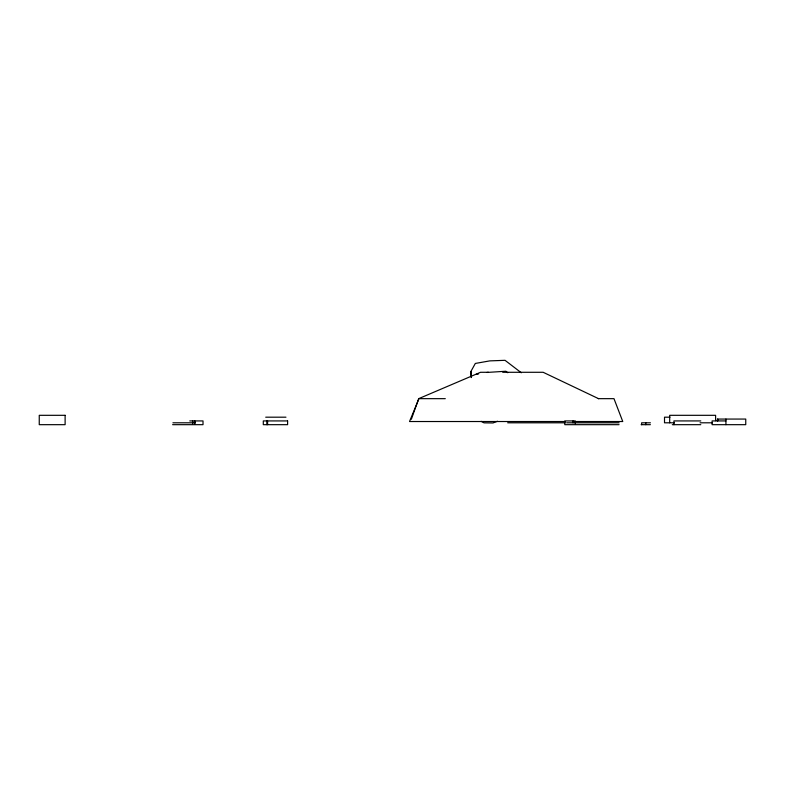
<?xml version="1.0" encoding="UTF-8"?>
<svg xmlns="http://www.w3.org/2000/svg" width="785" height="785" viewBox="0 0 785 785"><rect width="100%" height="100%" fill="white"/><g stroke="black" fill="none" stroke-linecap="round" stroke-linejoin="round"><path stroke-width="1.18" d="M411.36 419.239L418.68 398.662L480.557 372.286L488.437 372.286M471.324 377.585L470.872 371.511L475.327 363.445L489.791 360.884L505.04 360.325L521.318 372.777M497.484 421.26L492.99 422.958L484.002 422.85L481.126 421.31M476.152 374.366L478.556 373.945M486.994 372.443L505.864 371.246L507.777 372.708M502.724 372.286L543.151 372.286L598.562 398.662M445.291 398.662L418.984 398.662L409.525 421.525L565.072 421.525M598.317 398.662L613.978 398.662L622.76 421.525L574.787 421.525M265.713 417.188L285.966 417.188M669.968 417.188L664.512 417.188L664.512 422.801L674.472 422.801M189.774 420.927L203.011 420.927L203.011 424.675L172.602 424.675M700.789 420.927L673.932 420.927L673.932 424.675M725.929 420.927L712.103 420.927L712.103 424.675L745.75 424.675L745.75 419.062L717.421 419.062L717.441 420.927M172.926 422.801L195.455 422.801M507.679 422.801L565.239 422.801M566.662 422.801L619.08 422.801M650.402 422.801L641.639 422.801L641.639 424.675M700.063 422.801L712.299 422.801M619.08 424.675L564.778 424.675L564.778 420.927L575.268 420.927L575.268 423.733M641.1 424.675L650.402 424.675M672.294 424.675L700.789 424.675M470.872 371.511L471.334 377.31M725.929 419.062L725.929 424.675M717.745 419.062L717.745 420.927M715.606 420.662L715.606 415.314L669.683 415.314L669.683 422.801M645.79 422.801L645.79 424.675M573.021 420.927L573.021 422.801M267.587 420.927L267.587 424.675M266.831 420.927L266.831 424.675M194.857 420.927L194.857 423.733M192.659 420.927L192.659 423.733M65.116 415.314L39.25 415.314L39.25 424.675L65.116 424.675L65.116 415.314M287.604 420.927L263.299 420.927L263.299 424.675L287.604 424.675L287.604 420.927"/></g></svg>
